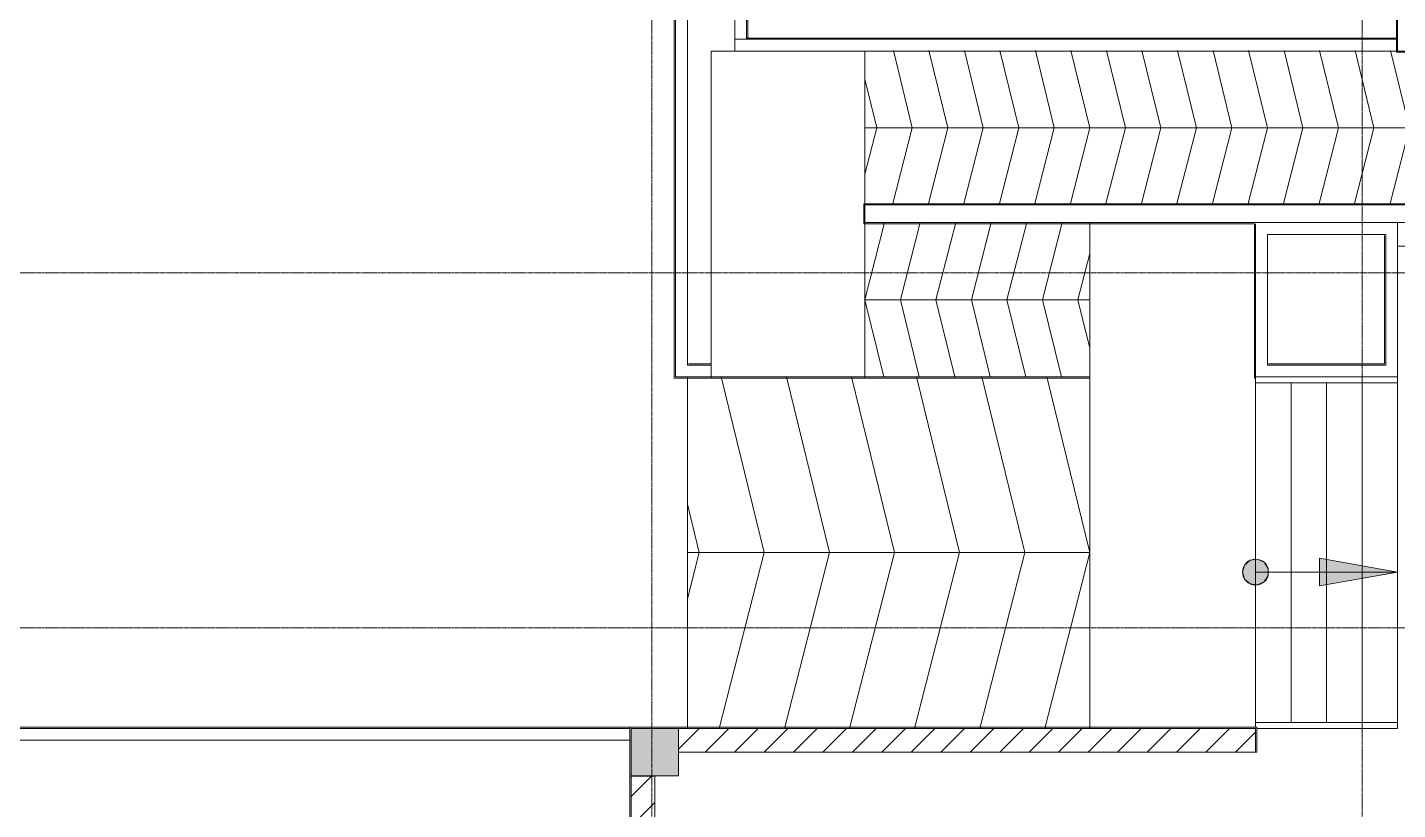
# Model space of a CAD drawing. Header units: millimetres. Extents: x 5356 to 209803, y -16346 to 109894.
# Drawn here: x 94678 to 106253, y 46900 to 53512 of the extents above; entities that cross this region are included whole.
import ezdxf

# ---------------------------------------------------------------- set-up
doc = ezdxf.new("R2010")
doc.units = ezdxf.units.MM
doc.linetypes.add('Grid Line', pattern=[22.225, 12.7, -3.175, 3.175, -3.175])
doc.linetypes.add('IMPORT-Overhead', pattern=[3.96875, 2.38125, -1.5875])
for name, color, linetype, lineweight in [('0-1', 7, 'Continuous', 5), ('A-AREA-1', 30, 'IMPORT-Overhead', 9), ('A-DETL-THIN', 151, 'Continuous', 9), ('A-FLOR', 192, 'Continuous', 9), ('A-FLOR-HRAL', 11, 'Continuous', 9), ('A-WALL', 113, 'Continuous', 9), ('A-WALL-3', 113, 'Continuous', 18), ('A-WALL-PATT-3', 111, 'Continuous', 9), ('S-COLS-1', 254, 'Continuous', 5), ('S-COLS-2', 253, 'Continuous', 18), ('S-GRID-1', 1, 'Grid Line', 9), ('S-STRS', 31, 'Continuous', 9), ('S-STRS-ANNO', 31, 'Continuous', 9)]:
    doc.layers.add(name, color=color, linetype=linetype, lineweight=lineweight)
pattern_1 = [(45, (0, 0), (-124.4508, 124.4508), [])]

# ---------------------------------------------------------------- blocks, each defined once
blk = doc.blocks.new('NCV_TKTC_KET CAU_rvt-1-TKCS_MB ĐỊNH VỊ MỐC TỌA ĐỘ CÔNG TRÌNH')
at = {"layer": 'S-COLS-1'}
blk.add_hatch(color=256, dxfattribs=at).paths.add_polyline_path([(99778, 47187), (100178, 47187), (100178, 47587), (99778, 47587)])
at = {"layer": 'S-COLS-2'}
for p, q in [((100178, 47587), (99778, 47587)), ((99778, 47587), (99778, 47187)), ((100178, 47187), (100178, 47587)), ((99778, 47187), (100178, 47187))]:
    blk.add_line(p, q, dxfattribs=at)
blk = doc.blocks.new('Top Rail Type - Top Rail_Internal_-939328-TKCS_MB ĐỊNH VỊ MỐC TỌA ĐỘ CÔNG TRÌNH')
at = {"layer": 'A-FLOR-HRAL'}
for p, q in [((105052, 47596), (105052, 47637)), ((105052, 47637), (106252, 47637)), ((106252, 47587), (105062, 47587)), ((106252, 47637), (106252, 47587))]:
    blk.add_line(p, q, dxfattribs=at)
blk = doc.blocks.new('Top Rail Type - Top Rail_Internal_-V174-TKCS_MB ĐỊNH VỊ MỐC TỌA ĐỘ CÔNG TRÌNH')
at = {"layer": 'A-FLOR-HRAL'}
for p, q in [((105052, 47637), (105052, 47596)), ((105052, 47637), (106252, 47637)), ((105062, 47587), (106252, 47587)), ((106252, 47637), (106252, 47587))]:
    blk.add_line(p, q, dxfattribs=at)
blk = doc.blocks.new('Top Rail Type - Top Rail_Internal_-939339-TKCS_MB ĐỊNH VỊ MỐC TỌA ĐỘ CÔNG TRÌNH')
at = {"layer": 'A-FLOR-HRAL'}
for p, q in [((105052, 50508), (105052, 50548)), ((106252, 50508), (105052, 50508)), ((105086, 50558), (106252, 50558)), ((106252, 50558), (106252, 50508))]:
    blk.add_line(p, q, dxfattribs=at)
blk = doc.blocks.new('Top Rail Type - Top Rail_Internal_-V175-TKCS_MB ĐỊNH VỊ MỐC TỌA ĐỘ CÔNG TRÌNH')
at = {"layer": 'A-FLOR-HRAL'}
for p, q in [((105052, 50548), (105052, 50508)), ((105052, 50508), (106252, 50508)), ((105086, 50558), (106252, 50558)), ((106252, 50558), (106252, 50508))]:
    blk.add_line(p, q, dxfattribs=at)

msp = doc.modelspace()

# ---------------------------------------------------------------- hatches: boundary and pattern name
at = {"layer": 'A-WALL-PATT-3'}
h = msp.add_hatch(dxfattribs=at)
h.set_pattern_fill('FP_1', color=256, style=0, pattern_type=2)
h.set_pattern_definition(pattern_1)
h.paths.add_polyline_path([(100177.6, 47386.3), (105052.5, 47386.3), (105052.5, 47586.3), (100177.6, 47586.3)])
h = msp.add_hatch(dxfattribs=at)
h.set_pattern_fill('FP_1', color=256, style=0, pattern_type=2)
h.set_pattern_definition(pattern_1)
h.paths.add_polyline_path([(99777.6, 44535.3), (99977.6, 44535.3), (99977.6, 45837.7), (99777.6, 45837.7), (99777.6, 44801.9)])
h.paths.add_polyline_path([(99977.6, 46037.7), (99977.6, 47181.7), (99777.6, 47181.7), (99777.6, 46037.7)])
at = {"layer": 'S-STRS-ANNO'}
h = msp.add_hatch(color=256, dxfattribs=at)
edge = h.paths.add_edge_path()
edge.add_arc((105052.5, 48907.9), 110, 0, 360)
for points in [[(105068.1, 48799.1), (105124.5, 48824.8), (105158, 48876.9), (105158, 48938.9), (105124.5, 48991.1), (105068.1, 49016.8), (105006.8, 49008), (104960, 48967.4), (104942.5, 48907.9), (104960, 48848.5), (105006.8, 48807.9)], [(105592.5, 48791.6), (106252.5, 48907.9), (105592.5, 49024.3)]]:
    msp.add_hatch(color=256, dxfattribs=at).paths.add_polyline_path(points)

# ---------------------------------------------------------------- linework, layer by layer
at = {"layer": 'A-AREA-1'}
for p, q in [((100452.6, 50557.9), (100452.6, 53311.9)), ((100452.6, 53311.9), (106242.5, 53311.9)), ((103652.6, 50557.9), (103652.6, 51861.9)), ((103652.6, 51861.9), (108177.6, 51861.9)), ((106252.5, 50557.9), (106252.5, 51861.9)), ((103652.6, 50557.9), (100452.6, 50557.9)), ((105052.5, 50557.9), (106252.5, 50557.9)), ((105052.5, 47596.3), (105052.5, 50557.9)), ((106252.5, 50507.5), (106252.5, 47636.7))]:
    msp.add_line(p, q, dxfattribs=at)
at = {"layer": 'A-DETL-THIN'}
for p, q in [((101752.6, 53311.9), (101752.6, 52011.9)), ((110552.6, 53311.9), (101752.6, 53311.9)), ((101752.6, 53311.9), (110552.6, 53311.9)), ((101752.6, 52011.9), (101752.6, 53311.9)), ((102152.6, 52663.9), (101993.3, 53315.9)), ((102452.6, 52663.9), (102293.3, 53315.9)), ((102752.6, 52663.9), (102593.3, 53315.9)), ((103052.6, 52663.9), (102893.3, 53315.9)), ((103352.6, 52663.9), (103193.3, 53315.9)), ((103652.6, 52663.9), (103493.3, 53315.9)), ((103952.6, 52663.9), (103793.3, 53315.9)), ((104252.6, 52663.9), (104093.3, 53315.9)), ((104552.6, 52663.9), (104393.3, 53315.9)), ((104852.6, 52663.9), (104693.3, 53315.9)), ((105152.6, 52663.9), (104993.3, 53315.9)), ((105452.6, 52663.9), (105293.3, 53315.9)), ((105752.6, 52663.9), (105593.3, 53315.9)), ((106052.6, 52663.9), (105893.3, 53315.9)), ((106352.6, 52663.9), (106193.3, 53315.9)), ((101852.6, 52663.9), (101752.6, 53073.1)), ((101852.6, 52663.9), (101752.6, 52272.7)), ((110552.6, 52661.9), (101752.6, 52661.9)), ((102152.6, 52663.9), (101986, 52011.9)), ((102452.6, 52663.9), (102286, 52011.9)), ((102752.6, 52663.9), (102586, 52011.9)), ((103052.6, 52663.9), (102886, 52011.9)), ((103352.6, 52663.9), (103186, 52011.9)), ((103652.6, 52663.9), (103486, 52011.9)), ((103952.6, 52663.9), (103786, 52011.9)), ((104252.6, 52663.9), (104086, 52011.9)), ((104552.6, 52663.9), (104386, 52011.9)), ((104852.6, 52663.9), (104686, 52011.9)), ((105152.6, 52663.9), (104986, 52011.9)), ((105452.6, 52663.9), (105286, 52011.9)), ((105752.6, 52663.9), (105586, 52011.9)), ((106052.6, 52663.9), (105886, 52011.9)), ((106352.6, 52663.9), (106186, 52011.9)), ((101752.6, 52011.9), (110552.6, 52011.9)), ((110552.6, 52011.9), (101752.6, 52011.9)), ((101752.6, 51209.9), (101919.3, 51861.9)), ((103652.6, 51861.9), (101752.6, 51861.9)), ((101752.6, 51861.9), (101752.6, 50557.9)), ((102052.6, 51209.9), (102219.3, 51861.9)), ((102352.6, 51209.9), (102519.3, 51861.9)), ((102652.6, 51209.9), (102819.3, 51861.9)), ((102952.6, 51209.9), (103119.3, 51861.9)), ((103252.6, 51209.9), (103419.3, 51861.9)), ((103652.6, 50557.9), (103652.6, 51861.9)), ((103552.6, 51209.9), (103652.6, 51600.9)), ((103652.6, 51209.9), (101752.6, 51209.9)), ((101752.6, 51209.9), (101912, 50557.9)), ((102052.6, 51209.9), (102212, 50557.9)), ((102352.6, 51209.9), (102512, 50557.9)), ((102652.6, 51209.9), (102812, 50557.9)), ((102952.6, 51209.9), (103112, 50557.9)), ((103252.6, 51209.9), (103412, 50557.9)), ((103552.6, 51209.9), (103652.6, 50801)), ((100252.6, 50557.9), (103652.5, 50557.9)), ((100252.6, 47586.3), (100252.6, 50557.9)), ((100902.5, 49072.1), (100539.4, 50557.9)), ((101452.5, 49072.1), (101089.4, 50557.9)), ((102002.5, 49072.1), (101639.4, 50557.9)), ((101752.6, 50557.9), (103652.6, 50557.9)), ((102552.5, 49072.1), (102189.4, 50557.9)), ((103102.5, 49072.1), (102739.4, 50557.9)), ((103652.5, 49072.1), (103289.4, 50557.9)), ((103652.5, 50557.9), (103652.5, 47586.3)), ((100352.5, 49072.1), (100252.6, 49481)), ((103652.5, 49072.1), (100252.6, 49072.1)), ((100352.5, 49072.1), (100252.6, 48681.2)), ((100902.5, 49072.1), (100522.7, 47586.3)), ((101452.5, 49072.1), (101072.7, 47586.3)), ((102002.5, 49072.1), (101622.7, 47586.3)), ((102552.5, 49072.1), (102172.7, 47586.3)), ((103102.5, 49072.1), (102722.7, 47586.3)), ((103652.5, 49072.1), (103272.7, 47586.3)), ((103652.5, 47586.3), (100252.6, 47586.3))]:
    msp.add_line(p, q, dxfattribs=at)
at = {"layer": 'A-FLOR'}
for p, q in [((100452.6, 53311.9), (100652.6, 53311.9)), ((100452.6, 50667.9), (100452.6, 53311.9)), ((103652.5, 51851.9), (103652.5, 47596.3)), ((103652.6, 51851.9), (103652.6, 50557.9)), ((100252.6, 47596.3), (100252.6, 50547.9)), ((103652.6, 50557.9), (103652.5, 50557.9)), ((106252.5, 50507.5), (106252.5, 47636.7)), ((106252.5, 47586.3), (105062.5, 47586.3)), ((99977.6, 47186.7), (99977.6, 47181.7))]:
    msp.add_line(p, q, dxfattribs=at)
at = {"layer": 'A-WALL'}
for p, q in [((106242.5, 53511.9), (106242.5, 56633.3)), ((106252.5, 56633.3), (106252.5, 53511.9)), ((100752.6, 53411.9), (100752.6, 55386.3)), ((100762.6, 55396.3), (100762.6, 53421.9)), ((100142.6, 50547.9), (100142.6, 55276.3)), ((100152.6, 55286.3), (100152.6, 50557.9)), ((100252.6, 55286.3), (100252.6, 50657.9)), ((100652.6, 53311.9), (100652.6, 55276.3)), ((106242.5, 53411.9), (100652.6, 53411.9)), ((100752.6, 53421.9), (106242.5, 53421.9)), ((106242.5, 53311.9), (100652.6, 53311.9)), ((101742.6, 52021.9), (110562.6, 52021.9)), ((101742.6, 51851.9), (101742.6, 52021.9)), ((101752.6, 52011.9), (110552.6, 52011.9)), ((101752.6, 52011.9), (101752.6, 51861.9)), ((101752.6, 51861.9), (110552.6, 51861.9)), ((106252.5, 51861.9), (106252.5, 50557.5)), ((105042.5, 51851.9), (101742.6, 51851.9)), ((105042.5, 50547.5), (105042.5, 51851.9)), ((105052.5, 50557.5), (105052.5, 51851.9)), ((105152.5, 51761.9), (105152.5, 50657.5)), ((106152.5, 51761.9), (105152.5, 51761.9)), ((106142.5, 50667.5), (106142.5, 51751.9)), ((106152.5, 51761.9), (106152.5, 50657.5)), ((108077.6, 51661.9), (106252.5, 51661.9)), ((100452.6, 50657.9), (100252.6, 50657.9)), ((100262.6, 50667.9), (100452.6, 50667.9)), ((100452.6, 50547.9), (100452.6, 50667.9)), ((105152.5, 50657.5), (106152.5, 50657.5)), ((105162.5, 50667.5), (106142.5, 50667.5)), ((103652.5, 50547.9), (100142.6, 50547.9)), ((103652.5, 50557.9), (100152.6, 50557.9)), ((101752.6, 50557.9), (101752.6, 50547.9)), ((103652.5, 50547.9), (103652.5, 50557.9)), ((105042.5, 50547.5), (105052.5, 50547.5)), ((105052.5, 50557.5), (105085.8, 50557.5)), ((84977.6, 47596.3), (99767.6, 47596.3)), ((84977.6, 47586.3), (99767.6, 47586.3)), ((99767.6, 47486.3), (85077.6, 47486.3))]:
    msp.add_line(p, q, dxfattribs=at)
at = {"layer": 'A-WALL-3'}
for p, q in [((106252.5, 53511.9), (106242.5, 53511.9)), ((106242.5, 53511.9), (106242.5, 53301.9)), ((106252.5, 53311.9), (106252.5, 53511.9)), ((106242.5, 53301.9), (112042.6, 53301.9)), ((112042.6, 53311.9), (106252.5, 53311.9)), ((99767.6, 47596.3), (99767.6, 44546.5)), ((105062.5, 47596.3), (99767.6, 47596.3)), ((99777.6, 44546.5), (99777.6, 47586.3)), ((99777.6, 47586.3), (105052.5, 47586.3)), ((100177.6, 47586.3), (100177.6, 47386.3)), ((105052.5, 47386.3), (105052.5, 47586.3)), ((105062.5, 47386.3), (105062.5, 47596.3)), ((100177.6, 47386.3), (105062.5, 47386.3)), ((99977.6, 47181.7), (99777.6, 47181.7)), ((99777.6, 47181.7), (99777.6, 46037.7)), ((99977.6, 47181.7), (99977.6, 46036.9))]:
    msp.add_line(p, q, dxfattribs=at)
at = {"layer": 'S-GRID-1'}
for p, q in [((99952.6, 20960.6), (99952.6, 80482.7)), ((105952.6, 20960.6), (105952.6, 80482.7)), ((131551.8, 51436.9), (29351.8, 51436.9)), ((131551.8, 48436.9), (29351.8, 48436.9))]:
    msp.add_line(p, q, dxfattribs=at)
at = {"layer": 'S-STRS'}
for p, q in [((105052.5, 50507.5), (105052.5, 47636.7)), ((105352.5, 50507.5), (105352.5, 47636.7)), ((105652.5, 50507.5), (105652.5, 47636.7)), ((105952.5, 50507.5), (105952.5, 47636.7)), ((106252.5, 50507.5), (106252.5, 47636.7))]:
    msp.add_line(p, q, dxfattribs=at)
at = {"layer": 'S-STRS-ANNO'}
for p, q in [((104960, 48967.4), (104942.5, 48907.9)), ((105006.8, 49008), (104960, 48967.4)), ((105068.1, 49016.8), (105006.8, 49008)), ((105124.5, 48991.1), (105068.1, 49016.8)), ((105158, 48938.9), (105124.5, 48991.1)), ((106252.5, 48907.9), (105592.5, 49024.3)), ((105592.5, 49024.3), (105592.5, 48791.6)), ((104942.5, 48907.9), (104960, 48848.5)), ((104960, 48848.5), (105006.8, 48807.9)), ((105052.5, 48907.9), (105352.5, 48907.9)), ((105124.5, 48824.8), (105158, 48876.9)), ((105158, 48876.9), (105158, 48938.9)), ((105352.5, 48907.9), (105652.5, 48907.9)), ((105592.5, 48791.6), (106252.5, 48907.9)), ((105652.5, 48907.9), (105952.5, 48907.9)), ((105952.5, 48907.9), (106252.5, 48907.9)), ((105006.8, 48807.9), (105068.1, 48799.1)), ((105068.1, 48799.1), (105124.5, 48824.8))]:
    msp.add_line(p, q, dxfattribs=at)
msp.add_circle((105052.5, 48907.9), 110, dxfattribs=at)

# ---------------------------------------------------------------- block references
at = {"layer": '0-1'}
msp.add_blockref('NCV_TKTC_KET CAU_rvt-1-TKCS_MB ĐỊNH VỊ MỐC TỌA ĐỘ CÔNG TRÌNH', (0, 0), dxfattribs=at)
at = {"layer": 'A-FLOR-HRAL'}
for name in ['Top Rail Type - Top Rail_Internal_-939339-TKCS_MB ĐỊNH VỊ MỐC TỌA ĐỘ CÔNG TRÌNH', 'Top Rail Type - Top Rail_Internal_-V175-TKCS_MB ĐỊNH VỊ MỐC TỌA ĐỘ CÔNG TRÌNH', 'Top Rail Type - Top Rail_Internal_-939328-TKCS_MB ĐỊNH VỊ MỐC TỌA ĐỘ CÔNG TRÌNH', 'Top Rail Type - Top Rail_Internal_-V174-TKCS_MB ĐỊNH VỊ MỐC TỌA ĐỘ CÔNG TRÌNH']:
    msp.add_blockref(name, (0, 0), dxfattribs=at)

doc.saveas('drawing.dxf')
